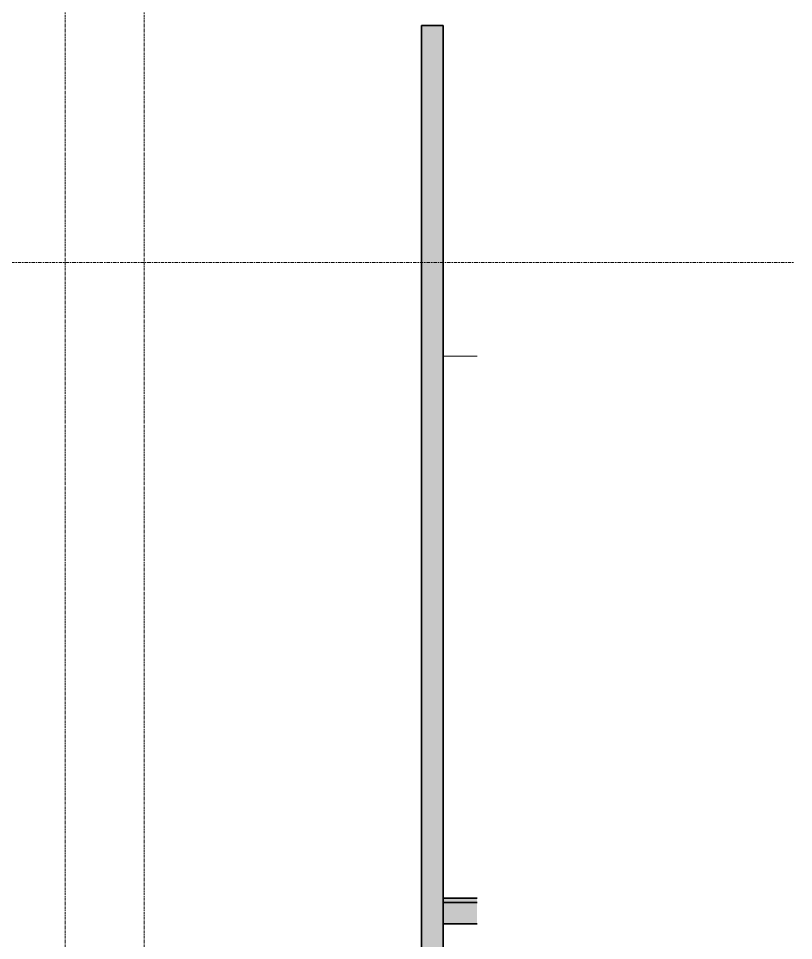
# Model space of a CAD drawing. Header units: centimetres. Extents: x -7221 to 15977, y -285 to 1507.
# Drawn here: x -6072.2 to -5711, y 529.3 to 958.8 of the extents above; entities that cross this region are included whole.
import ezdxf

# ---------------------------------------------------------------- set-up
doc = ezdxf.new("R2010")
doc.units = ezdxf.units.CM
doc.linetypes.add('Centre', pattern=[3.175, 0.635, -0.475, 1.59, -0.475])
doc.linetypes.add('Grid Line', pattern=[2.2225, 1.27, -0.3175, 0.3175, -0.3175])
for name, color, linetype, lineweight in [('A-CLNG', 7, 'Continuous', 9), ('A-FLOR', 7, 'Continuous', 9), ('A-FLOR-LEVL', 7, 'Continuous', 9), ('A-FLOR-PATT', 7, 'Continuous', 35), ('A-WALL-PATT', 7, 'Continuous', 35), ('I-WALL', 7, 'Continuous', 9), ('S-GRID', 7, 'Continuous', 9)]:
    doc.layers.add(name, color=color, linetype=linetype, lineweight=lineweight)

# ---------------------------------------------------------------- blocks, each defined once
blk = doc.blocks.new('PQ_RVR_ARQ-01_ZZ_ZZ_MO_T_A_rvt-1-Elevación Eje 10')
at = {"layer": 'A-FLOR', "true_color": 0xeaeaea}
blk.add_hatch(color=254, dxfattribs=at).paths.add_polyline_path([(-5874.33, 547), (-5858.47, 547), (-5858.47, 549), (-5874.33, 549)])
at = {"layer": 'A-FLOR-PATT', "lineweight": 9, "true_color": 0xeaeaea}
blk.add_hatch(color=254, dxfattribs=at).paths.add_polyline_path([(-5858.47, 537), (-5858.47, 547), (-5874.33, 547), (-5874.33, 537)])
at = {"layer": 'A-WALL-PATT', "lineweight": 9, "true_color": 0xeaeaea}
blk.add_hatch(color=254, dxfattribs=at).paths.add_polyline_path([(-5874.33, 494), (-5874.33, 955.53), (-5884.33, 955.53), (-5884.33, 494)])
at = {"layer": 'A-WALL-PATT', "lineweight": 9, "true_color": 0xe5e5e5}
h = blk.add_hatch(dxfattribs=at)
h.set_pattern_fill('FP_1', color=254, style=0, pattern_type=2)
h.set_pattern_definition([(90, (-5873.574, 0), (-0.34024, 2e-17), [])])
edge = h.paths.add_edge_path()
edge.add_line((-5873.99, 494.01), (-5874.02, 537))
edge.add_line((-5874.02, 537), (-5874.33, 537))
edge.add_line((-5874.33, 537), (-5874.33, 494))
edge.add_line((-5874.33, 494), (-5873.99, 494))
h.paths.add_polyline_path([(-5874.03, 549), (-5873.99, 549), (-5873.99, 955.53), (-5874.33, 955.53), (-5874.33, 549)])
at = {"layer": 'A-CLNG', "color": 254, "lineweight": 18, "true_color": 0xe5e5e5}
blk.add_line((-5858.47, 801.54), (-5874.33, 801.54), dxfattribs=at)
at = {"layer": 'A-FLOR', "color": 254, "lineweight": 35, "true_color": 0xcccccc}
for p, q in [((-5858.47, 549), (-5874.33, 549)), ((-5874.33, 549), (-5874.33, 547)), ((-5858.47, 547), (-5874.33, 547)), ((-5874.33, 547), (-5874.33, 537)), ((-5874.33, 547), (-5858.47, 547)), ((-5874.33, 537), (-5858.47, 537))]:
    blk.add_line(p, q, dxfattribs=at)
at = {"layer": 'I-WALL', "color": 254, "lineweight": 35, "true_color": 0xcccccc}
for p, q in [((-5874.33, 955.53), (-5884.33, 955.53)), ((-5884.33, 955.53), (-5884.33, 494)), ((-5874.33, 494), (-5874.33, 955.53))]:
    blk.add_line(p, q, dxfattribs=at)

msp = doc.modelspace()

# ---------------------------------------------------------------- linework, layer by layer
at = {"layer": 'A-FLOR-LEVL', "color": 253, "linetype": 'Centre', "true_color": 0xaaaaaa}
msp.add_line((-5711.007, 845.103), (-7221.185, 845.103), dxfattribs=at)
at = {"layer": 'S-GRID', "color": 253, "linetype": 'Grid Line', "true_color": 0xaaaaaa}
for p, q in [((-6050.445, -18.626), (-6050.445, 1400.722)), ((-6013.539, -18.626), (-6013.539, 1273.722))]:
    msp.add_line(p, q, dxfattribs=at)

# ---------------------------------------------------------------- block references
at = {"lineweight": 5}
msp.add_blockref('PQ_RVR_ARQ-01_ZZ_ZZ_MO_T_A_rvt-1-Elevación Eje 10', (0, 0), dxfattribs=at)

doc.saveas('drawing.dxf')
